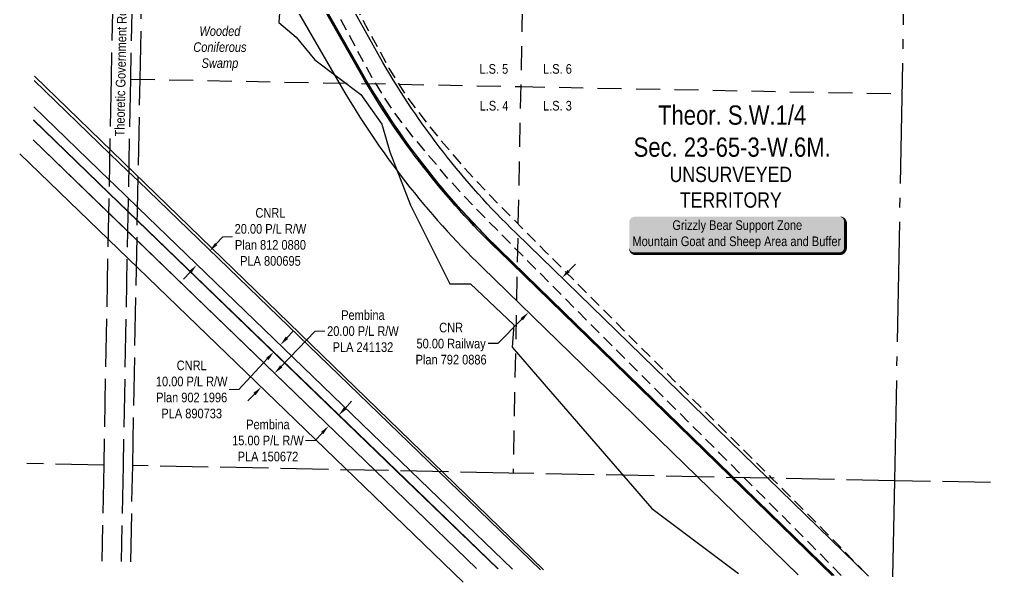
# Model space of a CAD drawing. Extents: x 411750 to 414908, y 6054616 to 6057838.
# Drawn here: x 412586 to 413613, y 6054616 to 6055201 of the extents above; entities that cross this region are included whole.
import ezdxf
from ezdxf.enums import TextEntityAlignment as Align

# ---------------------------------------------------------------- set-up
doc = ezdxf.new("R2010")
doc.units = 0
doc.header["$LTSCALE"] = 5
doc.header["$PDSIZE"] = 0.5
for name, pattern in [('DASHED', [19.05, 12.7, -6.35]), ('foc-ACCESSROAD', [3.75, 2.5, -1.25]), ('foc-LSD', [8, 5, -3]), ('foc-QUARTERLINE', [33, 25, -3, 2, -3]), ('foc-UNSURVEYED', [12.5, 10, -2.5])]:
    doc.linetypes.add(name, pattern=pattern)
doc.layers.get('Defpoints').update_dxf_attribs({"color": 9})
for name, color, linetype in [('AS-RAILWAY', 13, 'TRACKS'), ('AS-WILDLIFE-BLOCK', 131, 'Continuous'), ('C-SYMBOL', 7, 'Continuous'), ('F-AR', 190, 'foc-ACCESSROAD'), ('F-RW', 190, 'Continuous'), ('L-QSEC', 8, 'foc-QUARTERLINE'), ('L-ROAD-T', 7, 'Continuous'), ('L-SECTION-LSD', 7, 'foc-LSD'), ('L-TITLEDB', 4, 'Continuous'), ('L-TITLEDB-T', 4, 'Continuous'), ('L-UNS-T', 3, 'Continuous'), ('L-USEC', 7, 'foc-UNSURVEYED'), ('WETLAND', 143, 'Continuous'), ('WETLAND-T', 146, 'Continuous')]:
    doc.layers.add(name, color=color, linetype=linetype)
doc.layers.add('F-RW-T', color=190, linetype='Continuous', lineweight=9)
doc.styles.add('100L', font='ARIALN.TTF', dxfattribs={"height": 11})
doc.styles.add('175L', font='ARIALN.TTF', dxfattribs={"height": 20})
doc.styles.add('80', font='ARIALN.TTF', dxfattribs={"height": 10})
doc.styles.add('80CG', font='ARIALN.TTF', dxfattribs={"height": 10})
doc.styles.add('80L', font='ARIALN.TTF', dxfattribs={"height": 10})
doc.linetypes.add('TRACKS', pattern='A,3.81,[130,ltypeshp1.shx,S=6.35,R=0,X=0,Y=0],3.81', length=7.62)
doc.dimstyles.new('Compass 5 000', dxfattribs={"dimscale": 5, "dimtxt": 9, "dimasz": 2, "dimexe": 0.2, "dimexo": 0.0625, "dimgap": 0.5, "dimtad": 0, "dimtih": 1, "dimtoh": 1, "dimzin": 0, "dimdsep": 46, "dimtxsty": '80CG', "dimcen": 0.1, "dimse1": 1, "dimse2": 1, "dimclrd": 256, "dimclrt": 256, "dimaunit": 1, "dimadec": 4, "dimazin": 0, "dimtfac": 0.06, "dimtofl": 0, "dimtmove": 0, "dimatfit": 1, "dimfxl": 0.2, "dimtolj": 1, "dimtzin": 0, "dimlwd": -1, "dimarcsym": 0})

# ---------------------------------------------------------------- blocks, each defined once
blk = doc.blocks.new('*D494')
at = {"layer": 'Defpoints', "color": 0, "transparency": 16777216}
for p in [(412783.1, 6054960.4), (412864.6, 6054884.8), (412850.9, 6054870.2)]:
    blk.add_point(p, dxfattribs=at)
at = {"layer": 'F-RW-T', "transparency": 16777216}
for p, q in [((412789.9, 6054967.8), (412796.7, 6054975.1)), ((412796.7, 6054975.1), (412806.7, 6054975.1)), ((412762.7, 6054938.5), (412755.9, 6054931.1))]:
    blk.add_line(p, q, dxfattribs=at)
for points in [[(412788.7, 6054968.9), (412791.1, 6054966.6), (412783.1, 6054960.4)], [(412761.5, 6054939.6), (412763.9, 6054937.3), (412769.5, 6054945.8)]]:
    blk.add_solid(points, dxfattribs=at)
at = {"layer": 'F-RW-T', "transparency": 16777216, "insert": (412846.3, 6054975.1), "char_height": 10, "attachment_point": 5, "style": '80CG'}
blk.add_mtext('\\A1;CNRL\\P20.00 P/L R/W\\PPlan 812 0880\\PPLA 800695', dxfattribs=at)
blk = doc.blocks.new('*D495')
at = {"layer": 'Defpoints', "color": 0, "transparency": 16777216}
for p in [(412849.8, 6054855.5), (412900.2, 6054808.8), (412907, 6054816.1)]:
    blk.add_point(p, dxfattribs=at)
at = {"layer": 'F-RW-T', "transparency": 16777216}
for p, q in [((412863.5, 6054870.2), (412870.3, 6054877.5)), ((412843, 6054848.2), (412813.5, 6054816.4)), ((412813.5, 6054816.4), (412803.5, 6054816.4))]:
    blk.add_line(p, q, dxfattribs=at)
for points in [[(412862.2, 6054871.3), (412864.7, 6054869), (412856.7, 6054862.8)], [(412841.8, 6054849.3), (412844.3, 6054847), (412849.8, 6054855.5)]]:
    blk.add_solid(points, dxfattribs=at)
at = {"layer": 'F-RW-T', "transparency": 16777216, "insert": (412764.4, 6054816.4), "char_height": 10, "attachment_point": 5, "style": '80CG'}
blk.add_mtext('\\A1;CNRL\\P10.00 P/L R/W\\PPlan 902 1996\\PPLA 890733', dxfattribs=at)
blk = doc.blocks.new('*D496')
at = {"layer": 'Defpoints', "color": 0, "transparency": 16777216}
for p in [(412889.7, 6054814.9), (412879.5, 6054803.9), (412917.1, 6054789.4)]:
    blk.add_point(p, dxfattribs=at)
at = {"layer": 'F-RW-T', "transparency": 16777216}
for p, q in [((412923.9, 6054796.8), (412930.7, 6054804.1)), ((412900.1, 6054771.1), (412892.8, 6054763.3)), ((412892.8, 6054763.3), (412882.8, 6054763.3))]:
    blk.add_line(p, q, dxfattribs=at)
for points in [[(412922.7, 6054797.9), (412925.1, 6054795.6), (412917.1, 6054789.4)], [(412898.9, 6054772.3), (412901.3, 6054770), (412906.9, 6054778.5)]]:
    blk.add_solid(points, dxfattribs=at)
at = {"layer": 'F-RW-T', "transparency": 16777216, "insert": (412843.7, 6054763.3), "char_height": 10, "attachment_point": 5, "style": '80CG'}
blk.add_mtext('\\A1;Pembina\\P15.00 P/L R/W\\PPLA 150672', dxfattribs=at)
blk = doc.blocks.new('*D497')
at = {"layer": 'Defpoints', "color": 0, "transparency": 16777216}
for p in [(413177.4, 6054905.4), (413114.7, 6054896.7), (413142.5, 6054869.6)]:
    blk.add_point(p, dxfattribs=at)
at = {"layer": 'L-TITLEDB-T', "transparency": 16777216}
for p, q in [((413156.5, 6054939.7), (413163.5, 6054946.8)), ((413107.7, 6054889.5), (413082.9, 6054864.1)), ((413082.9, 6054864.1), (413072.9, 6054864.1))]:
    blk.add_line(p, q, dxfattribs=at)
for points in [[(413155.3, 6054940.8), (413157.7, 6054938.5), (413149.5, 6054932.5)], [(413106.5, 6054890.7), (413108.9, 6054888.4), (413114.7, 6054896.7)]]:
    blk.add_solid(points, dxfattribs=at)
at = {"layer": 'L-TITLEDB-T', "transparency": 16777216, "insert": (413034.2, 6054864.1), "char_height": 10, "attachment_point": 5, "style": '80CG'}
blk.add_mtext('\\A1;CNR\\P50.00 Railway\\PPlan 792 0886', dxfattribs=at)
blk = doc.blocks.new('*U490')
h = blk.add_hatch(color=255)
edge = h.paths.add_edge_path()
edge.add_line((-106.5, -20), (106.5, -20))
edge.add_arc((106.5, -14), 6, 270, 360)
edge.add_line((112.5, -14), (112.5, 12.5))
edge.add_arc((106.5, 12.5), 6, 0, 90)
edge.add_line((106.5, 18.5), (-106.5, 18.5))
edge.add_arc((-106.5, 12.5), 6, 90, 180)
edge.add_line((-112.5, 12.5), (-112.5, -14))
edge.add_arc((-106.5, -14), 6, 180, 270)
at = {"color": 131, "flags": 128}
blk.add_lwpolyline([(-106.5, -20, 3, 3, 0), (106.5, -20, 3, 3, 0.414214), (112.5, -14, 3, 3, 0), (112.5, 12.5, 3, 0, 0.414214), (106.5, 18.5, 0, 0, 0), (-106.5, 18.5, 0, 0, 0.414214), (-112.5, 12.5, 0, 0, 0), (-112.5, -14, 0, 3, 0.414214)], format="xyseb", close=True, dxfattribs=at)
at = {"color": 131, "style": '80'}
blk.add_attdef('ENTER_TEXT_001', (-36, -5), '', height=10, dxfattribs=at)
blk = doc.blocks.new('*D514')
at = {"layer": 'Defpoints', "color": 0, "transparency": 16777216}
for p in [(412794.1, 6054887.8), (412780.3, 6054873.5), (412850.6, 6054833.3)]:
    blk.add_point(p, dxfattribs=at)
at = {"layer": 'F-RW-T', "transparency": 16777216}
for p, q in [((412857.5, 6054840.5), (412892.9, 6054877.1)), ((412892.9, 6054877.1), (412902.9, 6054877.1)), ((412829.8, 6054811.7), (412822.8, 6054804.5))]:
    blk.add_line(p, q, dxfattribs=at)
for points in [[(412856.3, 6054841.6), (412858.7, 6054839.3), (412850.6, 6054833.3)], [(412828.6, 6054812.9), (412831, 6054810.6), (412836.7, 6054818.9)]]:
    blk.add_solid(points, dxfattribs=at)
at = {"layer": 'F-RW-T', "transparency": 16777216, "insert": (412942.5, 6054877.1), "char_height": 10, "attachment_point": 5, "style": '80CG'}
blk.add_mtext('\\A1;Pembina\\P20.00 P/L R/W\\PPLA 241132', dxfattribs=at)

msp = doc.modelspace()

# ---------------------------------------------------------------- linework, layer by layer
at = {"layer": 'F-AR', "flags": 128}
for points in [[(413439.788, 6054622.871), (413408.421, 6054655.175), (413338.764, 6054724.898), (413313.761, 6054749.932), (413208.056, 6054855.43), (413118.315, 6054945.697), (413056.909, 6055007.832), (413031.199, 6055035.666), (412995.3, 6055078.354), (412972.539, 6055108.249), (412952.06, 6055140.685), (412919.845, 6055200.473), (412909.171, 6055225.631), (412896.511, 6055268.567), (412893.72, 6055320.562), (412899.897, 6055364.311), (412906.681, 6055400.67), (412914.084, 6055417.85), (412929.666, 6055429.342), (412947.939, 6055430.641), (412970.235, 6055429.312), (412999.959, 6055426.017), (413031.303, 6055421.439), (413063.813, 6055412.688), (413122.274, 6055393.071), (413166.95, 6055383.017), (413197.782, 6055380.311), (413227.299, 6055383.225), (413249.046, 6055389.324), (413288.225, 6055410.636), (413310.825, 6055427.683), (413335.424, 6055447.965), (413359.804, 6055469.013), (413384.057, 6055494.376), (413405.5, 6055523.123), (413408.958, 6055527.663), (413439.477, 6055567.756), (413459.475, 6055588.586), (413474.874, 6055599.265), (413492.935, 6055609.281), (413512.318, 6055618.292), (413514.096, 6055619.119), (413539.758, 6055626.571), (413579.052, 6055629.969), (413606.268, 6055630.09), (413612.602, 6055629.17)], [(413612.218, 6055609.026), (413604.868, 6055610.093), (413579.96, 6055609.984), (413543.442, 6055606.826), (413521.138, 6055600.349), (413511.893, 6055596.05), (413502.008, 6055591.454), (413485.443, 6055582.269), (413472.51, 6055573.299), (413454.689, 6055554.738), (413433.708, 6055527.174), (413421.464, 6055511.094), (413399.35, 6055481.444), (413373.59, 6055454.507), (413348.316, 6055432.686), (413323.208, 6055411.984), (413299.079, 6055393.784), (413256.616, 6055370.687), (413231.007, 6055363.504), (413197.892, 6055360.236), (413163.868, 6055363.22), (413116.885, 6055373.793), (413058.03, 6055393.543), (413027.246, 6055401.831), (412997.412, 6055406.187), (412968.538, 6055409.388), (412948.053, 6055410.609), (412936.865, 6055409.813), (412930.302, 6055404.972), (412925.922, 6055394.808), (412919.629, 6055361.078), (412913.786, 6055319.692), (412916.347, 6055271.975), (412928.021, 6055232.384), (412937.884, 6055209.136), (412969.331, 6055150.774), (412988.975, 6055119.661), (413010.911, 6055090.848), (413046.199, 6055048.888), (413071.363, 6055021.644), (413132.512, 6054959.77), (413222.205, 6054869.551), (413327.893, 6054764.07), (413367.589, 6054724.328), (413422.664, 6054669.202), (413468.189, 6054622.316)]]:
    msp.add_lwpolyline(points, dxfattribs=at)
at = {"layer": 'F-RW'}
for points in [[(412600.663, 6055137.806), (412679.39, 6055061.61), (412698.057, 6055043.545), (412708.993, 6055032.981), (413021.449, 6054731.184), (413127.276, 6054628.971)], [(412600.137, 6055110.506), (412678.865, 6055034.311), (412684.172, 6055029.175), (412708.468, 6055005.707), (412992.083, 6054731.767), (413097.921, 6054629.544)], [(413097.921, 6054629.544), (412992.083, 6054731.767), (412708.468, 6055005.707), (412684.172, 6055029.175), (412678.865, 6055034.311), (412600.137, 6055110.506)], [(412599.867, 6055096.448), (412678.301, 6055020.537), (412707.918, 6054991.931), (412977.23, 6054731.805), (413082.802, 6054629.839)], [(413083.244, 6054629.831), (412977.401, 6054732.058), (412708.205, 6054992.071), (412678.602, 6055020.665), (412599.875, 6055096.859)], [(413060.767, 6054630.27), (412955.188, 6054732.243), (412707.524, 6054971.459), (412677.907, 6055000.065), (412667.876, 6055009.754), (412599.472, 6055075.957)], [(413060.767, 6054630.27), (412599.472, 6055075.957)], [(413046.87, 6054615.886), (412585.575, 6055061.573)]]:
    msp.add_lwpolyline(points, dxfattribs=at)
at = {"layer": 'L-QSEC', "flags": 128}
for points in [[(413509.848, 6055485.763), (413495.272, 6054721.807)], [(413495.272, 6054721.807), (413493.36, 6054621.613)]]:
    msp.add_lwpolyline(points, dxfattribs=at)
at = {"layer": 'L-USEC'}
for p, q in [((412688.345, 6055542.03), (412680.601, 6055139.943)), ((412708.458, 6055541.643), (412700.715, 6055139.556)), ((412710.758, 6055139.347), (412718.5, 6055541.433)), ((412680.601, 6055139.943), (412672.857, 6054737.856)), ((412700.715, 6055139.556), (412692.97, 6054737.457)), ((412703.014, 6054737.258), (412710.758, 6055139.347)), ((412672.857, 6054737.856), (412592.99, 6054739.439)), ((412672.857, 6054737.856), (412670.932, 6054637.88)), ((412692.97, 6054737.457), (412691.045, 6054637.487)), ((412701.088, 6054637.291), (412703.014, 6054737.258)), ((413094.114, 6054729.504), (412703.014, 6054737.258)), ((413495.268, 6054721.55), (413094.114, 6054729.504)), ((413595.247, 6054719.571), (413495.268, 6054721.55))]:
    msp.add_line(p, q, dxfattribs=at)

# ---------------------------------------------------------------- block references
at = {"layer": 'AS-WILDLIFE-BLOCK', "color": 0}
ref = msp.add_blockref('*U490', (413331.878, 6054977.698), dxfattribs=dict(at, xscale=0.9995685, yscale=0.9995685, zscale=0.9995685))
ref.add_attrib('ENTER_TEXT_001', 'Grizzly Bear Support Zone', (413264.342, 6054982.418), dxfattribs={"layer": '0', "color": 131, "height": 9.99568, "style": '80'})
ref.add_attrib('ENTER_TEXT_002', 'Mountain Goat and Sheep Area and Buffer', (413222.822, 6054965.581), dxfattribs={"layer": '0', "color": 131, "height": 9.99568, "style": '80'})

# ---------------------------------------------------------------- texts
at = {"layer": 'L-ROAD-T', "style": '80L'}
msp.add_text('Theoretic Government Road Allowance', height=9.99566, rotation=88.933418, dxfattribs=at).set_placement((412691.315, 6055179.584), align=Align.MIDDLE_CENTER)
at = {"layer": 'WETLAND-T', "insert": (412793.739, 6055171.098), "char_height": 9.99569, "width": 55.95579, "attachment_point": 5, "style": '80CG'}
msp.add_mtext('\\A1;{\\fArial Narrow|b0|i1|c0|p34;Wooded Coniferous Swamp}', dxfattribs=at)

# ---------------------------------------------------------------- dimensions: what is measured, and where the dimension line sits
at = {"layer": 'F-RW-T'}
for base, p1, p2, angle, text, override, picture, middle in [((412783.117, 6054960.442), (412850.942, 6054870.16), (412864.553, 6054884.817), 47.118634, 'CNRL\\P20.00 P/L R/W\\PPlan 812 0880\\PPLA 800695', {"dimtxt": 10, "dimclrd": 256, "dimclrt": 256}, '*D494', (412846.267, 6054975.097)), ((412849.845, 6054855.511), (412906.964, 6054816.117), (412900.157, 6054808.787), 227.117995, 'CNRL\\P10.00 P/L R/W\\PPlan 902 1996\\PPLA 890733', {"dimtxt": 10}, '*D495', (412764.442, 6054816.404)), ((412917.11, 6054789.45), (412879.453, 6054803.938), (412889.666, 6054814.936), 47.11862, 'Pembina\\P15.00 P/L R/W\\PPLA 150672', {"dimtxt": 10, "dimclrd": 256, "dimclrt": 256}, '*D496', (412843.71, 6054763.267))]:
    dim = msp.add_linear_dim(base=base, p1=p1, p2=p2, angle=angle, text=text, dimstyle='Compass 5 000', override=override, dxfattribs=at)
    dim.commit()
    dim.dimension.update_dxf_attribs({"geometry": picture, "text_midpoint": middle, "dimtype": 161})
dim = msp.add_linear_dim(base=(412850.584, 6054833.279), p1=(412780.274, 6054873.462), p2=(412794.13, 6054887.807), angle=45.994005, text='Pembina\\P20.00 P/L R/W\\PPLA 241132', dimstyle='Compass 5 000', dxfattribs=at)
dim.commit()
dim.dimension.update_dxf_attribs({"geometry": '*D514', "text_midpoint": (412942.477, 6054877.129), "dimtype": 161})
at = {"layer": 'L-TITLEDB-T'}
dim = msp.add_linear_dim(base=(413114.662, 6054896.704), p1=(413177.398, 6054905.382), p2=(413142.536, 6054869.57), angle=225.771296, text='CNR\\P50.00 Railway\\PPlan 792 0886', dimstyle='Compass 5 000', override={"dimtxt": 10}, dxfattribs=at)
dim.commit()
dim.dimension.update_dxf_attribs({"geometry": '*D497', "text_midpoint": (413034.19, 6054864.1), "dimtype": 161})

# ---------------------------------------------------------------- next in the draw order: texts
at = {"layer": 'C-SYMBOL', "color": 3, "insert": (413326.495, 6055111.892), "char_height": 20, "width": 203.24229, "attachment_point": 2, "style": '175L', "bg_fill": 3, "box_fill_scale": 1.15, "bg_fill_color": 256, "bg_fill_true_color": 256, "bg_fill_transparency": 0}
msp.add_mtext('Theor. S.W.1/4 \\PSec. 23-65-3-W.6M.', dxfattribs=at)
at = {"layer": 'L-SECTION-LSD', "attachment_point": 1, "style": '100L', "bg_fill": 3, "box_fill_scale": 1.5, "bg_fill_color": 256, "bg_fill_transparency": 0}
for s, width, insert, char_height in [('\\pi1.77101;L.S. 5', 30.40114, (413061.894, 6055154.899), 9.99566), ('L.S. 6', 30.48313, (413129.824, 6055154.899), 9.9957), ('\\pi1.9984;L.S. 4', 30.53989, (413061.894, 6055116.631), 9.99566), ('L.S. 3', 30.37591, (413129.824, 6055116.631), 9.9957)]:
    msp.add_mtext_dynamic_manual_height_columns(s, width=width, gutter_width=55, heights=[0], dxfattribs=dict(at, insert=insert, char_height=char_height))

# ---------------------------------------------------------------- next in the draw order: linework, layer by layer
at = {"layer": 'L-SECTION-LSD', "flags": 128}
for points in [[(413114.556, 6055533.585), (413098.611, 6054729.415)], [(412701.002, 6055139.311), (413106.584, 6055131.536)], [(413106.584, 6055131.536), (413502.945, 6055123.938)]]:
    msp.add_lwpolyline(points, dxfattribs=at)
at = {"layer": 'WETLAND', "flags": 128}
msp.add_lwpolyline([(413130.177, 6054628.915), (412600.748, 6055142.209)], dxfattribs=at)

# ---------------------------------------------------------------- next in the draw order: texts
at = {"layer": 'L-UNS-T', "color": 3, "insert": (413325.114, 6055026.747), "char_height": 16, "attachment_point": 5, "style": '80L', "bg_fill": 3, "box_fill_scale": 1.15, "bg_fill_color": 256, "bg_fill_true_color": 256, "bg_fill_transparency": 0}
msp.add_mtext_dynamic_manual_height_columns('UNSURVEYED TERRITORY', width=126.41375, gutter_width=47.5, heights=[0], dxfattribs=at)

# ---------------------------------------------------------------- next in the draw order: linework, layer by layer
at = {"layer": 'AS-RAILWAY', "linetype": 'DASHED', "ltscale": 0.1, "const_width": 1.5, "flags": 128}
msp.add_lwpolyline([(413431.63, 6054623.03), (413083.932, 6054961.491, -0.07047807), (412941.615, 6055144.157), (412633.791, 6055685.71, 0.0197505), (412611.864, 6055719.284)], format="xyb", dxfattribs=at)
at = {"layer": 'AS-RAILWAY', "flags": 128}
for points in [[(413430.534, 6054623.051), (413083.41, 6054960.953, -0.07047814), (412940.964, 6055143.785), (412633.144, 6055685.332, 0.01924628), (412611.839, 6055718.022)], [(413432.727, 6054623.009), (413084.454, 6054962.029, -0.07047801), (412942.266, 6055144.528), (412634.439, 6055686.088, 0.02025191), (412611.888, 6055720.542)]]:
    msp.add_lwpolyline(points, format="xyb", dxfattribs=at)
at = {"layer": 'L-TITLEDB', "linetype": 'Continuous'}
for points in [[(413468.189, 6054622.316), (413101.363, 6054979.397, -0.06859928), (412963.24, 6055156.679), (412659.741, 6055700.737, 0.04146054), (412612.806, 6055768.212)], [(412610.828, 6055665.525), (412919.99, 6055131.634, 0.06859928), (413066.502, 6054943.585), (413395.072, 6054623.744)]]:
    msp.add_lwpolyline(points, format="xyb", dxfattribs=at)
at = {"layer": 'WETLAND', "flags": 128}
msp.add_lwpolyline([(412856.475, 6055218.195), (412855.196, 6055198.215), (412873.162, 6055183.099), (412892.444, 6055159.327), (412940.42, 6055123.35), (412962.151, 6055092.369), (412970.335, 6055063.517), (412991.917, 6055008.172), (413012.706, 6054966.683), (413033.004, 6054926.177), (413054.512, 6054926.198), (413099.316, 6054883.688), (413097.618, 6054860.351), (413117.489, 6054837.434), (413242.928, 6054692.768), (413333.044, 6054624.955)], dxfattribs=at)

doc.saveas('drawing.dxf')
